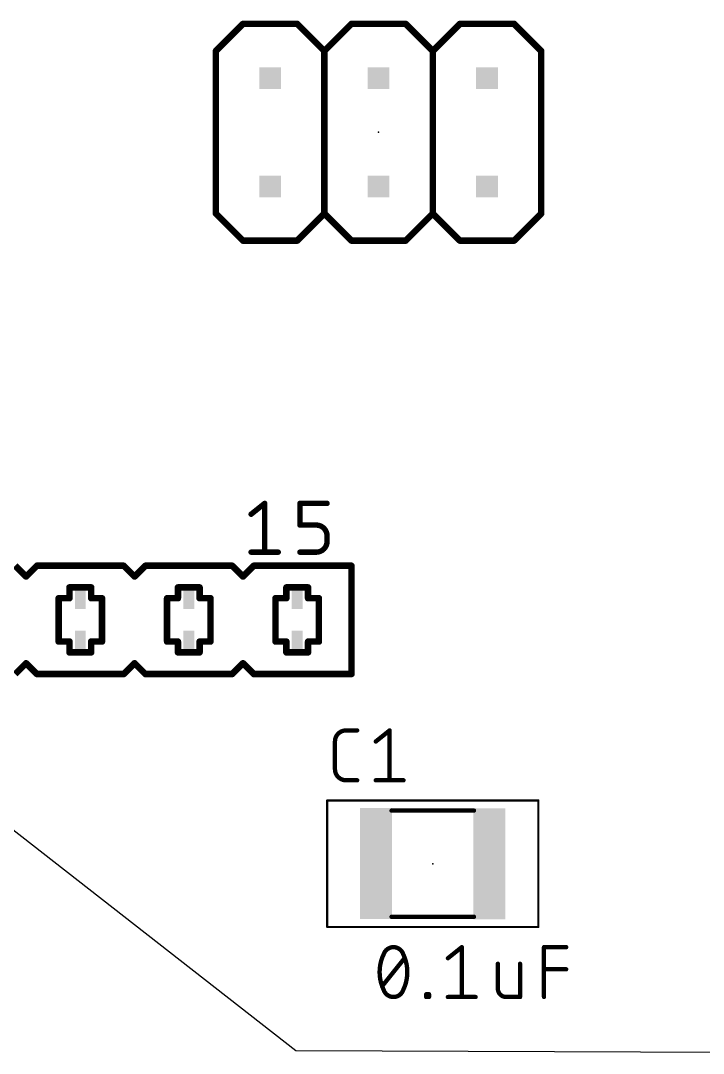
# Model space of a CAD drawing. Extents: x 0 to 116, y 0 to 46.
# Drawn here: x 69.09 to 85.08, y 0 to 24.21 of the extents above; entities that cross this region are included whole.
import ezdxf

# ---------------------------------------------------------------- set-up
doc = ezdxf.new("R2010")
doc.units = 0
for name, color, linetype in [('20', 31, 'CONTINUOUS'), ('21', 253, 'CONTINUOUS'), ('23', 53, 'CONTINUOUS'), ('25', 253, 'CONTINUOUS'), ('27', 253, 'CONTINUOUS'), ('39', 12, 'CONTINUOUS'), ('51', 253, 'CONTINUOUS')]:
    doc.layers.add(name, color=color, linetype=linetype)

# ---------------------------------------------------------------- blocks, each defined once
blk = doc.blocks.new('RECT')
blk.add_solid([(-0.5, -0.5), (0.5, -0.5), (-0.5, 0.5), (0.5, 0.5)])

msp = doc.modelspace()

# ---------------------------------------------------------------- linework, layer by layer
at = {"layer": '20'}
for p, q in [((75.5362, 0.0628), (68.4096, 5.6197)), ((89.7582, 0), (75.5362, 0.0628))]:
    msp.add_line(p, q, dxfattribs=at)
at = {"layer": '21'}
for points, const_width in [([(73.66, 23.495), (74.295, 24.13)], 0.1524), ([(74.295, 24.13), (75.565, 24.13)], 0.1524), ([(75.565, 24.13), (76.2, 23.495)], 0.1524), ([(76.2, 23.495), (76.835, 24.13)], 0.1524), ([(76.835, 24.13), (78.105, 24.13)], 0.1524), ([(78.105, 24.13), (78.74, 23.495)], 0.1524), ([(78.74, 23.495), (79.375, 24.13)], 0.1524), ([(79.375, 24.13), (80.645, 24.13)], 0.1524), ([(80.645, 24.13), (81.28, 23.495)], 0.1524), ([(73.66, 19.685), (73.66, 23.495)], 0.1524), ([(76.2, 23.495), (76.2, 19.685)], 0.1524), ([(78.74, 23.495), (78.74, 19.685)], 0.1524), ([(81.28, 23.495), (81.28, 19.685)], 0.1524), ([(73.66, 19.685), (74.295, 19.05)], 0.1524), ([(75.565, 19.05), (76.2, 19.685)], 0.1524), ([(76.2, 19.685), (76.835, 19.05)], 0.1524), ([(78.105, 19.05), (78.74, 19.685)], 0.1524), ([(78.74, 19.685), (79.375, 19.05)], 0.1524), ([(80.645, 19.05), (81.28, 19.685)], 0.1524), ([(74.295, 19.05), (75.565, 19.05)], 0.1524), ([(76.835, 19.05), (78.105, 19.05)], 0.1524), ([(79.375, 19.05), (80.645, 19.05)], 0.1524), ([(74.4855, 12.6365), (74.803, 12.8905)], 0.127), ([(74.803, 12.8905), (74.803, 11.7475)], 0.127), ([(75.6285, 12.3825), (75.6285, 12.8905)], 0.127), ([(75.6285, 12.8905), (76.2635, 12.8905)], 0.127), ([(76.0095, 12.3825), (75.6285, 12.3825)], 0.127), ([(76.2635, 12.0015), (76.2635, 12.1285)], 0.127), ([(74.4855, 11.7475), (75.1205, 11.7475)], 0.127), ([(75.6285, 11.7475), (76.0095, 11.7475)], 0.127), ([(69.215, 11.176), (68.961, 11.43)], 0.1524), ([(69.469, 11.43), (69.215, 11.176)], 0.1524), ([(71.501, 11.43), (69.469, 11.43)], 0.1524), ([(71.755, 11.176), (71.501, 11.43)], 0.1524), ([(72.009, 11.43), (71.755, 11.176)], 0.1524), ([(74.041, 11.43), (72.009, 11.43)], 0.1524), ([(74.295, 11.176), (74.041, 11.43)], 0.1524), ([(74.549, 11.43), (74.295, 11.176)], 0.1524), ([(76.835, 11.43), (74.549, 11.43)], 0.1524), ([(76.835, 8.89), (76.835, 11.43)], 0.1524), ([(68.961, 8.89), (69.215, 9.144)], 0.1524), ([(69.215, 9.144), (69.469, 8.89)], 0.1524), ([(71.501, 8.89), (71.755, 9.144)], 0.1524), ([(71.755, 9.144), (72.009, 8.89)], 0.1524), ([(74.041, 8.89), (74.295, 9.144)], 0.1524), ([(74.295, 9.144), (74.549, 8.89)], 0.1524), ([(69.469, 8.89), (71.501, 8.89)], 0.1524), ([(72.009, 8.89), (74.041, 8.89)], 0.1524), ([(74.549, 8.89), (76.835, 8.89)], 0.1524)]:
    msp.add_lwpolyline(points, dxfattribs=dict(at, const_width=const_width))
for points, const_width in [([(74.295, 24.1681, 1), (74.295, 24.0919)], 0.0762), ([(75.565, 24.0919, 1), (75.565, 24.1681)], 0.0762), ([(76.835, 24.1681, 1), (76.835, 24.0919)], 0.0762), ([(78.105, 24.0919, 1), (78.105, 24.1681)], 0.0762), ([(79.375, 24.1681, 1), (79.375, 24.0919)], 0.0762), ([(80.645, 24.0919, 1), (80.645, 24.1681)], 0.0762), ([(74.3219, 24.1031, 1), (74.2681, 24.1569)], 0.0762), ([(75.5919, 24.1569, 1), (75.5381, 24.1031)], 0.0762), ([(76.8619, 24.1031, 1), (76.8081, 24.1569)], 0.0762), ([(78.1319, 24.1569, 1), (78.0781, 24.1031)], 0.0762), ([(79.4019, 24.1031, 1), (79.3481, 24.1569)], 0.0762), ([(80.6719, 24.1569, 1), (80.6181, 24.1031)], 0.0762), ([(73.6981, 23.495, 1), (73.6219, 23.495)], 0.0762), ([(73.6331, 23.5219, 1), (73.6869, 23.4681)], 0.0762), ([(76.2381, 23.495, 1), (76.1619, 23.495)], 0.0762), ([(76.1731, 23.5219, 1), (76.2269, 23.4681)], 0.0762), ([(76.1731, 23.4681, 1), (76.2269, 23.5219)], 0.0762), ([(78.7781, 23.495, 1), (78.7019, 23.495)], 0.0762), ([(78.7131, 23.5219, 1), (78.7669, 23.4681)], 0.0762), ([(78.7131, 23.4681, 1), (78.7669, 23.5219)], 0.0762), ([(81.3181, 23.495, 1), (81.2419, 23.495)], 0.0762), ([(81.2531, 23.4681, 1), (81.3069, 23.5219)], 0.0762), ([(73.6219, 19.685, 1), (73.6981, 19.685)], 0.0762), ([(73.6869, 19.7119, 1), (73.6331, 19.6581)], 0.0762), ([(76.1619, 19.685, 1), (76.2381, 19.685)], 0.0762), ([(76.2269, 19.7119, 1), (76.1731, 19.6581)], 0.0762), ([(76.2269, 19.6581, 1), (76.1731, 19.7119)], 0.0762), ([(78.7019, 19.685, 1), (78.7781, 19.685)], 0.0762), ([(78.7669, 19.7119, 1), (78.7131, 19.6581)], 0.0762), ([(78.7669, 19.6581, 1), (78.7131, 19.7119)], 0.0762), ([(81.2419, 19.685, 1), (81.3181, 19.685)], 0.0762), ([(81.3069, 19.6581, 1), (81.2531, 19.7119)], 0.0762), ([(74.295, 19.0881, 1), (74.295, 19.0119)], 0.0762), ([(75.565, 19.0119, 1), (75.565, 19.0881)], 0.0762), ([(76.835, 19.0881, 1), (76.835, 19.0119)], 0.0762), ([(78.105, 19.0119, 1), (78.105, 19.0881)], 0.0762), ([(79.375, 19.0881, 1), (79.375, 19.0119)], 0.0762), ([(80.645, 19.0119, 1), (80.645, 19.0881)], 0.0762), ([(74.2681, 19.0231, 1), (74.3219, 19.0769)], 0.0762), ([(75.5381, 19.0769, 1), (75.5919, 19.0231)], 0.0762), ([(76.8081, 19.0231, 1), (76.8619, 19.0769)], 0.0762), ([(78.0781, 19.0769, 1), (78.1319, 19.0231)], 0.0762), ([(79.3481, 19.0231, 1), (79.4019, 19.0769)], 0.0762), ([(80.6181, 19.0769, 1), (80.6719, 19.0231)], 0.0762), ([(74.8347, 12.8905, 1), (74.7712, 12.8905)], 0.0635), ([(74.8228, 12.8657, 1), (74.7832, 12.9153)], 0.0635), ([(75.6285, 12.9223, 1), (75.6285, 12.8588)], 0.0635), ([(75.6603, 12.8905, 1), (75.5968, 12.8905)], 0.0635), ([(76.2635, 12.8588, 1), (76.2635, 12.9223)], 0.0635), ([(74.4657, 12.6613, 1), (74.5053, 12.6117)], 0.0635), ([(75.6285, 12.4143, 1), (75.6285, 12.3507)], 0.0635), ([(75.5968, 12.3825, 1), (75.6603, 12.3825)], 0.0635), ([(76.0095, 12.4143, 1), (76.0095, 12.3507)], 0.0635), ([(76.2635, 12.1285, 0.4142), (76.0095, 12.3825)], 0.127), ([(76.0095, 12.3507, 1), (76.0095, 12.4143)], 0.0635), ([(76.2953, 12.1285, 1), (76.2318, 12.1285)], 0.0635), ([(76.2318, 12.1285, 1), (76.2953, 12.1285)], 0.0635), ([(76.0095, 11.7475, 0.4142), (76.2635, 12.0015)], 0.127), ([(76.2953, 12.0015, 1), (76.2318, 12.0015)], 0.0635), ([(76.2318, 12.0015, 1), (76.2953, 12.0015)], 0.0635), ([(74.4855, 11.7793, 1), (74.4855, 11.7157)], 0.0635), ([(74.7712, 11.7475, 1), (74.8347, 11.7475)], 0.0635), ([(75.1205, 11.7157, 1), (75.1205, 11.7793)], 0.0635), ([(75.6285, 11.7793, 1), (75.6285, 11.7157)], 0.0635), ([(76.0095, 11.7793, 1), (76.0095, 11.7157)], 0.0635), ([(76.0095, 11.7157, 1), (76.0095, 11.7793)], 0.0635), ([(69.469, 11.4681, 1), (69.469, 11.3919)], 0.0762), ([(69.4959, 11.4031, 1), (69.4421, 11.4569)], 0.0762), ([(71.5279, 11.4569, 1), (71.4741, 11.4031)], 0.0762), ([(71.501, 11.3919, 1), (71.501, 11.4681)], 0.0762), ([(72.009, 11.4681, 1), (72.009, 11.3919)], 0.0762), ([(72.0359, 11.4031, 1), (71.9821, 11.4569)], 0.0762), ([(74.0679, 11.4569, 1), (74.0141, 11.4031)], 0.0762), ([(74.041, 11.3919, 1), (74.041, 11.4681)], 0.0762), ([(74.549, 11.4681, 1), (74.549, 11.3919)], 0.0762), ([(74.5759, 11.4031, 1), (74.5221, 11.4569)], 0.0762), ([(76.8731, 11.43, 1), (76.7969, 11.43)], 0.0762), ([(76.835, 11.3919, 1), (76.835, 11.4681)], 0.0762), ([(69.1881, 11.2029, 1), (69.2419, 11.1491)], 0.0762), ([(69.1881, 11.1491, 1), (69.2419, 11.2029)], 0.0762), ([(71.7281, 11.2029, 1), (71.7819, 11.1491)], 0.0762), ([(71.7281, 11.1491, 1), (71.7819, 11.2029)], 0.0762), ([(74.2681, 11.2029, 1), (74.3219, 11.1491)], 0.0762), ([(74.2681, 11.1491, 1), (74.3219, 11.2029)], 0.0762), ([(69.2419, 9.1709, 1), (69.1881, 9.1171)], 0.0762), ([(69.2419, 9.1171, 1), (69.1881, 9.1709)], 0.0762), ([(71.7819, 9.1709, 1), (71.7281, 9.1171)], 0.0762), ([(71.7819, 9.1171, 1), (71.7281, 9.1709)], 0.0762), ([(74.3219, 9.1709, 1), (74.2681, 9.1171)], 0.0762), ([(74.3219, 9.1171, 1), (74.2681, 9.1709)], 0.0762), ([(69.469, 8.9281, 1), (69.469, 8.8519)], 0.0762), ([(71.501, 8.8519, 1), (71.501, 8.9281)], 0.0762), ([(72.009, 8.9281, 1), (72.009, 8.8519)], 0.0762), ([(74.041, 8.8519, 1), (74.041, 8.9281)], 0.0762), ([(74.549, 8.9281, 1), (74.549, 8.8519)], 0.0762), ([(76.835, 8.8519, 1), (76.835, 8.9281)], 0.0762), ([(69.4421, 8.8631, 1), (69.4959, 8.9169)], 0.0762), ([(71.4741, 8.9169, 1), (71.5279, 8.8631)], 0.0762), ([(71.9821, 8.8631, 1), (72.0359, 8.9169)], 0.0762), ([(74.0141, 8.9169, 1), (74.0679, 8.8631)], 0.0762), ([(74.5221, 8.8631, 1), (74.5759, 8.9169)], 0.0762), ([(76.7969, 8.89, 1), (76.8731, 8.89)], 0.0762)]:
    msp.add_lwpolyline(points, format="xyb", dxfattribs=dict(at, const_width=const_width))
at = {"layer": '23'}
for p in [(77.47, 21.59), (78.74, 4.445)]:
    msp.add_point(p, dxfattribs=at)
at = {"layer": '25'}
for points, const_width in [([(76.7089, 7.5692, 0.4142), (76.4493, 7.3096)], 0.1016), ([(76.7089, 7.5946, 1), (76.7089, 7.5438)], 0.0508), ([(76.7089, 7.5438, 1), (76.7089, 7.5946)], 0.0508), ([(76.9686, 7.5438, 1), (76.9686, 7.5946)], 0.0508), ([(77.755, 7.5692, 1), (77.7042, 7.5692)], 0.0508), ([(77.7455, 7.5494, 1), (77.7138, 7.589)], 0.0508), ([(76.4747, 7.3096, 1), (76.4239, 7.3096)], 0.0508), ([(76.4239, 7.3096, 1), (76.4747, 7.3096)], 0.0508), ([(77.3892, 7.3294, 1), (77.421, 7.2897)], 0.0508), ([(76.4493, 6.6604, 0.4142), (76.7089, 6.4008)], 0.1016), ([(76.4747, 6.6604, 1), (76.4239, 6.6604)], 0.0508), ([(76.4239, 6.6604, 1), (76.4747, 6.6604)], 0.0508), ([(76.7089, 6.4262, 1), (76.7089, 6.3754)], 0.0508), ([(76.7089, 6.3754, 1), (76.7089, 6.4262)], 0.0508), ([(76.9686, 6.3754, 1), (76.9686, 6.4262)], 0.0508), ([(77.4051, 6.4262, 1), (77.4051, 6.3754)], 0.0508), ([(77.7042, 6.4008, 1), (77.755, 6.4008)], 0.0508), ([(78.0542, 6.3754, 1), (78.0542, 6.4262)], 0.0508)]:
    msp.add_lwpolyline(points, format="xyb", dxfattribs=dict(at, const_width=const_width))
at = {"layer": '25', "const_width": 0.1016}
for points in [[(76.7089, 7.5692), (76.9686, 7.5692)], [(77.4051, 7.3096), (77.7296, 7.5692)], [(77.7296, 7.5692), (77.7296, 6.4008)], [(76.4493, 6.6604), (76.4493, 7.3096)], [(76.9686, 6.4008), (76.7089, 6.4008)], [(77.4051, 6.4008), (78.0542, 6.4008)]]:
    msp.add_lwpolyline(points, dxfattribs=at)
at = {"layer": '27'}
for points, const_width in [([(77.8191, 2.4892, 0.3205), (77.5919, 2.3269)], 0.1016), ([(78.0463, 2.3269, 0.3205), (77.8191, 2.4892)], 0.1016), ([(77.8191, 2.5146, 1), (77.8191, 2.4638)], 0.0508), ([(77.8191, 2.4638, 1), (77.8191, 2.5146)], 0.0508), ([(79.4447, 2.4892, 1), (79.3939, 2.4892)], 0.0508), ([(79.4352, 2.4694, 1), (79.4034, 2.509)], 0.0508), ([(81.3703, 2.4892, 1), (81.3195, 2.4892)], 0.0508), ([(81.3449, 2.5146, 1), (81.3449, 2.4638)], 0.0508), ([(81.8642, 2.4638, 1), (81.8642, 2.5146)], 0.0508), ([(77.5919, 2.3269, 0.1139), (77.4946, 1.905)], 0.1016), ([(77.5679, 2.3352, 1), (77.616, 2.3187)], 0.0508), ([(77.6148, 2.3158, 1), (77.5691, 2.3381)], 0.0508), ([(78.1437, 1.905, 0.1139), (78.0463, 2.3269)], 0.1016), ([(78.0691, 2.3381, 1), (78.0235, 2.3158)], 0.0508), ([(78.0223, 2.3187, 1), (78.0703, 2.3352)], 0.0508), ([(78.0986, 2.2137, 1), (78.0589, 2.2454)], 0.0508), ([(79.0789, 2.2494, 1), (79.1106, 2.2097)], 0.0508), ([(77.4946, 1.905, 0.1139), (77.5919, 1.4831)], 0.1016), ([(77.52, 1.905, 1), (77.4692, 1.905)], 0.0508), ([(78.0463, 1.4831, 0.1139), (78.1437, 1.905)], 0.1016), ([(78.1691, 1.905, 1), (78.1183, 1.905)], 0.0508), ([(80.29, 2.0997, 1), (80.2392, 2.0997)], 0.0508), ([(80.8093, 2.0997, 1), (80.7585, 2.0997)], 0.0508), ([(81.3449, 1.9953, 1), (81.3449, 1.9445)], 0.0508), ([(81.8642, 1.9445, 1), (81.8642, 1.9953)], 0.0508), ([(77.4692, 1.905, 1), (77.52, 1.905)], 0.0508), ([(78.1183, 1.905, 1), (78.1691, 1.905)], 0.0508), ([(77.5396, 1.5963, 1), (77.5793, 1.5646)], 0.0508), ([(77.5919, 1.4831, 0.3205), (77.8191, 1.3208)], 0.1016), ([(77.616, 1.4913, 1), (77.5679, 1.4748)], 0.0508), ([(77.5691, 1.4719, 1), (77.6148, 1.4942)], 0.0508), ([(77.8191, 1.3208, 0.3205), (78.0463, 1.4831)], 0.1016), ([(78.0235, 1.4942, 1), (78.0691, 1.4719)], 0.0508), ([(78.0703, 1.4748, 1), (78.0223, 1.4913)], 0.0508), ([(80.2646, 1.5155, 0.4142), (80.4593, 1.3208)], 0.1016), ([(80.29, 1.5155, 1), (80.2392, 1.5155)], 0.0508), ([(80.2392, 1.5155, 1), (80.29, 1.5155)], 0.0508), ([(77.8191, 1.3462, 1), (77.8191, 1.2954)], 0.0508), ([(77.8191, 1.2954, 1), (77.8191, 1.3462)], 0.0508), ([(78.6122, 1.3857, 1), (78.5614, 1.3857)], 0.0508), ([(78.5868, 1.4111, 1), (78.5868, 1.3603)], 0.0508), ([(78.5868, 1.3462, 1), (78.5868, 1.2954)], 0.0508), ([(78.5614, 1.3208, 1), (78.6122, 1.3208)], 0.0508), ([(78.6771, 1.3857, 1), (78.6263, 1.3857)], 0.0508), ([(78.6263, 1.3208, 1), (78.6771, 1.3208)], 0.0508), ([(78.6517, 1.3603, 1), (78.6517, 1.4111)], 0.0508), ([(78.6517, 1.2954, 1), (78.6517, 1.3462)], 0.0508), ([(79.0948, 1.3462, 1), (79.0948, 1.2954)], 0.0508), ([(79.3939, 1.3208, 1), (79.4447, 1.3208)], 0.0508), ([(79.7439, 1.2954, 1), (79.7439, 1.3462)], 0.0508), ([(80.4593, 1.3462, 1), (80.4593, 1.2954)], 0.0508), ([(80.4593, 1.2954, 1), (80.4593, 1.3462)], 0.0508), ([(80.7585, 1.3208, 1), (80.8093, 1.3208)], 0.0508), ([(80.7839, 1.2954, 1), (80.7839, 1.3462)], 0.0508), ([(81.3195, 1.3208, 1), (81.3703, 1.3208)], 0.0508)]:
    msp.add_lwpolyline(points, format="xyb", dxfattribs=dict(at, const_width=const_width))
at = {"layer": '27', "const_width": 0.1016}
for points in [[(79.0948, 2.2296), (79.4193, 2.4892)], [(79.4193, 2.4892), (79.4193, 1.3208)], [(81.3449, 1.3208), (81.3449, 2.4892)], [(81.3449, 2.4892), (81.8642, 2.4892)], [(77.5595, 1.5804), (78.0788, 2.2296)], [(80.2646, 2.0997), (80.2646, 1.5155)], [(80.7839, 1.3208), (80.7839, 2.0997)], [(81.3449, 1.9699), (81.8642, 1.9699)], [(78.5868, 1.3208), (78.5868, 1.3857)], [(78.5868, 1.3857), (78.6517, 1.3857)], [(78.6517, 1.3208), (78.5868, 1.3208)], [(78.6517, 1.3857), (78.6517, 1.3208)], [(79.0948, 1.3208), (79.7439, 1.3208)], [(80.4593, 1.3208), (80.7839, 1.3208)]]:
    msp.add_lwpolyline(points, dxfattribs=at)
at = {"layer": '39', "const_width": 0.0508}
for points in [[(76.267, 5.928), (81.213, 5.928)], [(76.267, 2.962), (76.267, 5.928)], [(81.213, 5.928), (81.213, 2.962)], [(81.213, 2.962), (76.267, 2.962)]]:
    msp.add_lwpolyline(points, dxfattribs=at)
at = {"layer": '39', "const_width": 0.0254}
for points in [[(76.267, 5.9407, 1), (76.267, 5.9153)], [(76.2797, 5.928, 1), (76.2543, 5.928)], [(81.2257, 5.928, 1), (81.2003, 5.928)], [(81.213, 5.9153, 1), (81.213, 5.9407)], [(76.267, 2.9747, 1), (76.267, 2.9493)], [(76.2543, 2.962, 1), (76.2797, 2.962)], [(81.2003, 2.962, 1), (81.2257, 2.962)], [(81.213, 2.9493, 1), (81.213, 2.9747)]]:
    msp.add_lwpolyline(points, format="xyb", dxfattribs=at)
at = {"layer": '51'}
for points, const_width in [([(70.231, 10.922), (70.231, 10.668)], 0.1524), ([(70.739, 10.922), (70.231, 10.922)], 0.1524), ([(70.739, 10.668), (70.739, 10.922)], 0.1524), ([(72.771, 10.922), (72.771, 10.668)], 0.1524), ([(73.279, 10.922), (72.771, 10.922)], 0.1524), ([(73.279, 10.668), (73.279, 10.922)], 0.1524), ([(75.311, 10.922), (75.311, 10.668)], 0.1524), ([(75.819, 10.922), (75.311, 10.922)], 0.1524), ([(75.819, 10.668), (75.819, 10.922)], 0.1524), ([(70.231, 10.668), (69.977, 10.668)], 0.1524), ([(69.977, 10.668), (69.977, 9.652)], 0.1524), ([(70.993, 10.668), (70.739, 10.668)], 0.1524), ([(70.993, 9.652), (70.993, 10.668)], 0.1524), ([(72.771, 10.668), (72.517, 10.668)], 0.1524), ([(72.517, 10.668), (72.517, 9.652)], 0.1524), ([(73.533, 10.668), (73.279, 10.668)], 0.1524), ([(73.533, 9.652), (73.533, 10.668)], 0.1524), ([(75.311, 10.668), (75.057, 10.668)], 0.1524), ([(75.057, 10.668), (75.057, 9.652)], 0.1524), ([(76.073, 10.668), (75.819, 10.668)], 0.1524), ([(76.073, 9.652), (76.073, 10.668)], 0.1524), ([(69.977, 9.652), (70.231, 9.652)], 0.1524), ([(70.231, 9.652), (70.231, 9.398)], 0.1524), ([(70.739, 9.398), (70.739, 9.652)], 0.1524), ([(70.739, 9.652), (70.993, 9.652)], 0.1524), ([(72.517, 9.652), (72.771, 9.652)], 0.1524), ([(72.771, 9.652), (72.771, 9.398)], 0.1524), ([(73.279, 9.398), (73.279, 9.652)], 0.1524), ([(73.279, 9.652), (73.533, 9.652)], 0.1524), ([(75.057, 9.652), (75.311, 9.652)], 0.1524), ([(75.311, 9.652), (75.311, 9.398)], 0.1524), ([(75.819, 9.398), (75.819, 9.652)], 0.1524), ([(75.819, 9.652), (76.073, 9.652)], 0.1524), ([(70.231, 9.398), (70.739, 9.398)], 0.1524), ([(72.771, 9.398), (73.279, 9.398)], 0.1524), ([(75.311, 9.398), (75.819, 9.398)], 0.1524), ([(79.7052, 5.6896), (77.7748, 5.6896)], 0.1016), ([(79.7052, 3.2004), (77.7748, 3.2004)], 0.1016)]:
    msp.add_lwpolyline(points, dxfattribs=dict(at, const_width=const_width))
for points, const_width in [([(70.2691, 10.922, 1), (70.1929, 10.922)], 0.0762), ([(70.231, 10.9601, 1), (70.231, 10.8839)], 0.0762), ([(70.7771, 10.922, 1), (70.7009, 10.922)], 0.0762), ([(70.739, 10.8839, 1), (70.739, 10.9601)], 0.0762), ([(72.8091, 10.922, 1), (72.7329, 10.922)], 0.0762), ([(72.771, 10.9601, 1), (72.771, 10.8839)], 0.0762), ([(73.3171, 10.922, 1), (73.2409, 10.922)], 0.0762), ([(73.279, 10.8839, 1), (73.279, 10.9601)], 0.0762), ([(75.3491, 10.922, 1), (75.2729, 10.922)], 0.0762), ([(75.311, 10.9601, 1), (75.311, 10.8839)], 0.0762), ([(75.8571, 10.922, 1), (75.7809, 10.922)], 0.0762), ([(75.819, 10.8839, 1), (75.819, 10.9601)], 0.0762), ([(69.977, 10.7061, 1), (69.977, 10.6299)], 0.0762), ([(70.0151, 10.668, 1), (69.9389, 10.668)], 0.0762), ([(70.1929, 10.668, 1), (70.2691, 10.668)], 0.0762), ([(70.231, 10.6299, 1), (70.231, 10.7061)], 0.0762), ([(70.739, 10.7061, 1), (70.739, 10.6299)], 0.0762), ([(70.7009, 10.668, 1), (70.7771, 10.668)], 0.0762), ([(71.0311, 10.668, 1), (70.9549, 10.668)], 0.0762), ([(70.993, 10.6299, 1), (70.993, 10.7061)], 0.0762), ([(72.517, 10.7061, 1), (72.517, 10.6299)], 0.0762), ([(72.5551, 10.668, 1), (72.4789, 10.668)], 0.0762), ([(72.7329, 10.668, 1), (72.8091, 10.668)], 0.0762), ([(72.771, 10.6299, 1), (72.771, 10.7061)], 0.0762), ([(73.279, 10.7061, 1), (73.279, 10.6299)], 0.0762), ([(73.2409, 10.668, 1), (73.3171, 10.668)], 0.0762), ([(73.5711, 10.668, 1), (73.4949, 10.668)], 0.0762), ([(73.533, 10.6299, 1), (73.533, 10.7061)], 0.0762), ([(75.057, 10.7061, 1), (75.057, 10.6299)], 0.0762), ([(75.0951, 10.668, 1), (75.0189, 10.668)], 0.0762), ([(75.2729, 10.668, 1), (75.3491, 10.668)], 0.0762), ([(75.311, 10.6299, 1), (75.311, 10.7061)], 0.0762), ([(75.819, 10.7061, 1), (75.819, 10.6299)], 0.0762), ([(75.7809, 10.668, 1), (75.8571, 10.668)], 0.0762), ([(76.1111, 10.668, 1), (76.0349, 10.668)], 0.0762), ([(76.073, 10.6299, 1), (76.073, 10.7061)], 0.0762), ([(69.977, 9.6901, 1), (69.977, 9.6139)], 0.0762), ([(69.9389, 9.652, 1), (70.0151, 9.652)], 0.0762), ([(70.2691, 9.652, 1), (70.1929, 9.652)], 0.0762), ([(70.231, 9.6139, 1), (70.231, 9.6901)], 0.0762), ([(70.7771, 9.652, 1), (70.7009, 9.652)], 0.0762), ([(70.739, 9.6901, 1), (70.739, 9.6139)], 0.0762), ([(70.9549, 9.652, 1), (71.0311, 9.652)], 0.0762), ([(70.993, 9.6139, 1), (70.993, 9.6901)], 0.0762), ([(72.517, 9.6901, 1), (72.517, 9.6139)], 0.0762), ([(72.4789, 9.652, 1), (72.5551, 9.652)], 0.0762), ([(72.8091, 9.652, 1), (72.7329, 9.652)], 0.0762), ([(72.771, 9.6139, 1), (72.771, 9.6901)], 0.0762), ([(73.3171, 9.652, 1), (73.2409, 9.652)], 0.0762), ([(73.279, 9.6901, 1), (73.279, 9.6139)], 0.0762), ([(73.4949, 9.652, 1), (73.5711, 9.652)], 0.0762), ([(73.533, 9.6139, 1), (73.533, 9.6901)], 0.0762), ([(75.057, 9.6901, 1), (75.057, 9.6139)], 0.0762), ([(75.0189, 9.652, 1), (75.0951, 9.652)], 0.0762), ([(75.3491, 9.652, 1), (75.2729, 9.652)], 0.0762), ([(75.311, 9.6139, 1), (75.311, 9.6901)], 0.0762), ([(75.8571, 9.652, 1), (75.7809, 9.652)], 0.0762), ([(75.819, 9.6901, 1), (75.819, 9.6139)], 0.0762), ([(76.0349, 9.652, 1), (76.1111, 9.652)], 0.0762), ([(76.073, 9.6139, 1), (76.073, 9.6901)], 0.0762), ([(70.231, 9.4361, 1), (70.231, 9.3599)], 0.0762), ([(70.739, 9.3599, 1), (70.739, 9.4361)], 0.0762), ([(72.771, 9.4361, 1), (72.771, 9.3599)], 0.0762), ([(73.279, 9.3599, 1), (73.279, 9.4361)], 0.0762), ([(75.311, 9.4361, 1), (75.311, 9.3599)], 0.0762), ([(75.819, 9.3599, 1), (75.819, 9.4361)], 0.0762), ([(70.1929, 9.398, 1), (70.2691, 9.398)], 0.0762), ([(70.7009, 9.398, 1), (70.7771, 9.398)], 0.0762), ([(72.7329, 9.398, 1), (72.8091, 9.398)], 0.0762), ([(73.2409, 9.398, 1), (73.3171, 9.398)], 0.0762), ([(75.2729, 9.398, 1), (75.3491, 9.398)], 0.0762), ([(75.7809, 9.398, 1), (75.8571, 9.398)], 0.0762), ([(77.7748, 5.715, 1), (77.7748, 5.6642)], 0.0508), ([(79.7052, 5.6642, 1), (79.7052, 5.715)], 0.0508), ([(77.7748, 3.2258, 1), (77.7748, 3.175)], 0.0508), ([(79.7052, 3.175, 1), (79.7052, 3.2258)], 0.0508)]:
    msp.add_lwpolyline(points, format="xyb", dxfattribs=dict(at, const_width=const_width))

# ---------------------------------------------------------------- block references
at = {"layer": '51', "yscale": 0.508}
for p, xscale in [((74.93, 22.86), 0.508), ((77.47, 22.86), 0.508), ((80.01, 22.86), 0.508), ((74.93, 20.32), 0.508), ((77.47, 20.32), 0.508), ((80.01, 20.32), 0.508), ((70.485, 10.668), 0.254), ((73.025, 10.668), 0.254), ((75.565, 10.668), 0.254), ((70.485, 9.652), 0.254), ((73.025, 9.652), 0.254), ((75.565, 9.652), 0.254)]:
    msp.add_blockref('RECT', p, dxfattribs=dict(at, xscale=xscale))
at = {"layer": '51', "xscale": 0.7501, "yscale": 2.5999, "rotation": 180}
for p in [(77.4133, 4.4496), (80.0667, 4.4405)]:
    msp.add_blockref('RECT', p, dxfattribs=at)

doc.saveas('drawing.dxf')
